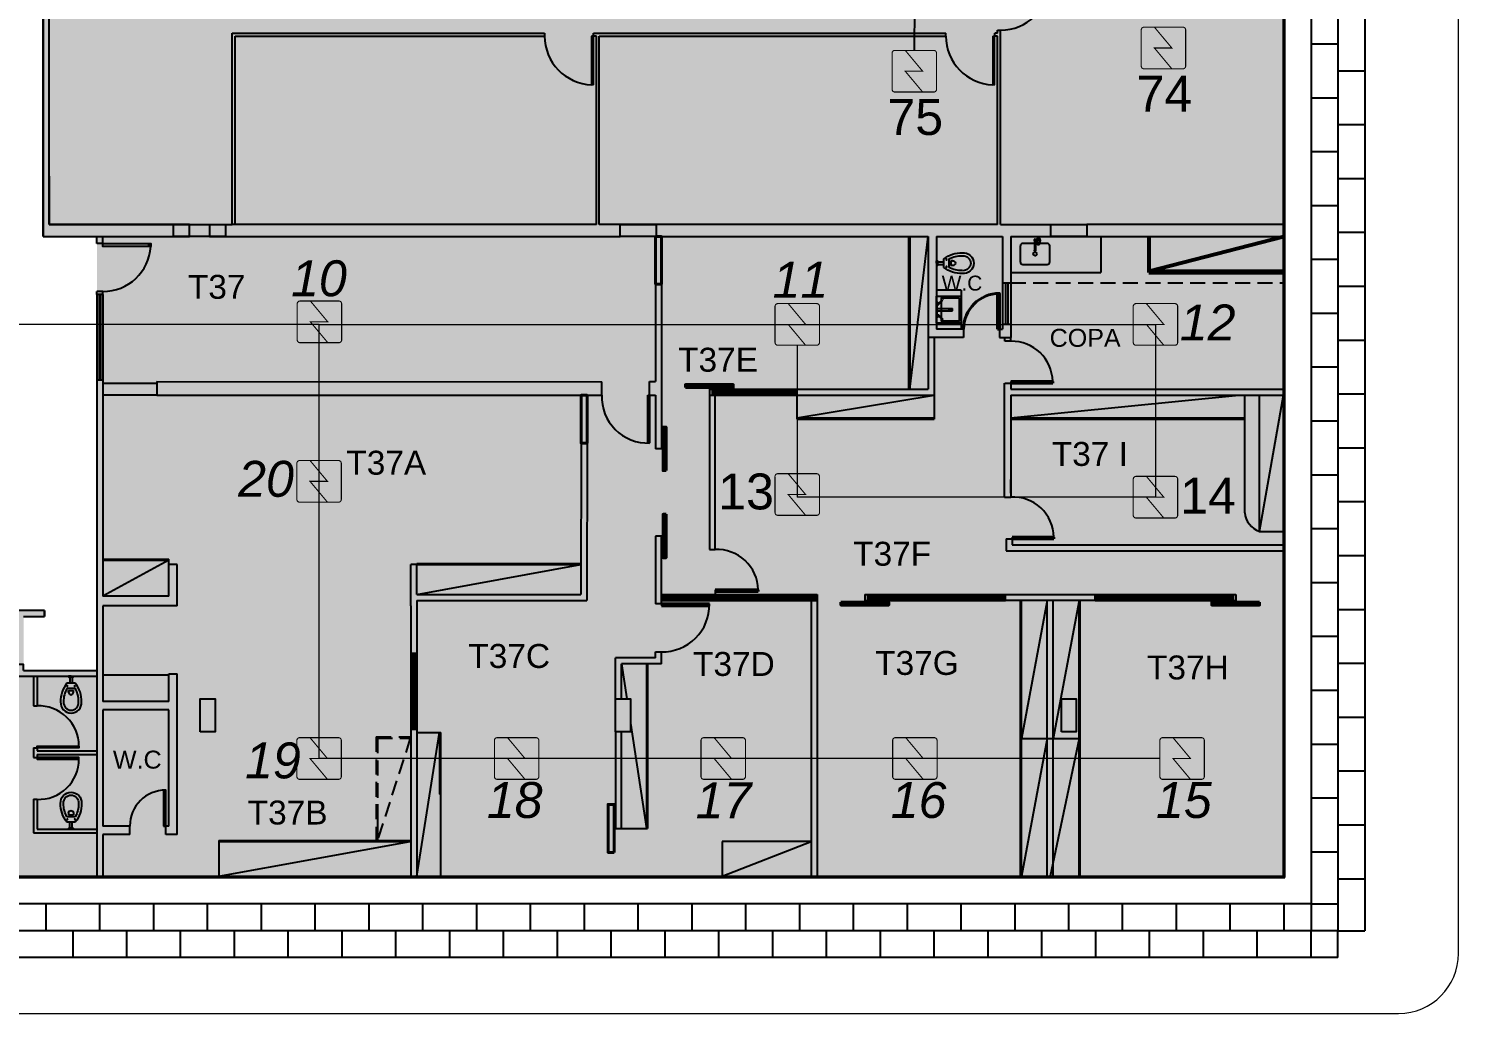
# Model space of a CAD drawing. Header units: metres. Extents: x -331 to 2982, y 362 to 2539.
# Drawn here: x 849.32 to 873.22, y 1250.24 to 1266.69 of the extents above; entities that cross this region are included whole.
import ezdxf

# ---------------------------------------------------------------- set-up
doc = ezdxf.new("R2010")
doc.units = ezdxf.units.M
for name, pattern in [('DASHED2', [0.375, 0.25, -0.125]), ('DOT075', [0.75, 0, -0.75]), ('HIDDEN', [0.375, 0.25, -0.125])]:
    doc.linetypes.add(name, pattern=pattern)
doc.layers.get('0').update_dxf_attribs({"color": 251})
for name, color, linetype in [('72_EGR_BASE_PRIMITIVE', 7, 'Continuous'), ('ALV', 251, 'Continuous'), ('Cota Nivel', 251, 'Continuous'), ('CX', 251, 'Continuous'), ('Det', 251, 'Continuous'), ('DET. FUMAÇA', 1, 'Continuous'), ('Div', 251, 'Continuous'), ('Est', 251, 'Continuous'), ('Mob', 251, 'Continuous'), ('Proj', 251, 'DASHED2'), ('SALAS NOVAS', 7, 'Continuous'), ('Texto_Salas', 251, 'Continuous'), ('vid', 251, 'Continuous')]:
    doc.layers.add(name, color=color, linetype=linetype)
doc.layers.add('_salas', color=251, linetype='Continuous', plot=False)
doc.styles.add('DESTAQUE', font='arial.ttf', dxfattribs={"height": 0.4})
doc.styles.add('X3G_ENTITY_14169E08', font='arial.ttf', dxfattribs={"height": 0.6})
doc.styles.add('X3G_ENTITY_14169E12', font='arial.ttf', dxfattribs={"height": 0.6})
doc.styles.add('X3G_ENTITY_14169E1C', font='arial.ttf', dxfattribs={"height": 0.6})
doc.styles.add('X3G_ENTITY_14169E26', font='arial.ttf', dxfattribs={"height": 0.6})
doc.styles.add('X3G_ENTITY_14169E30', font='arial.ttf', dxfattribs={"height": 0.6})
doc.styles.add('X3G_ENTITY_14169E3A', font='arial.ttf', dxfattribs={"height": 0.6})
doc.styles.add('X3G_ENTITY_14169E44', font='arial.ttf', dxfattribs={"height": 0.6})
doc.styles.add('X3G_ENTITY_14169E4E', font='arial.ttf', dxfattribs={"height": 0.6})
doc.styles.add('X3G_ENTITY_14169E58', font='arial.ttf', dxfattribs={"height": 0.6})
doc.styles.add('X3G_ENTITY_14169E62', font='arial.ttf', dxfattribs={"height": 0.6})
doc.styles.add('X3G_ENTITY_14169E6C', font='arial.ttf', dxfattribs={"height": 0.6})
doc.styles.add('X3G_ENTITY_142146F0', font='arial.ttf', dxfattribs={"height": 0.6})

# ---------------------------------------------------------------- blocks, each defined once
blk = doc.blocks.new('Detector de fumaça')
at = {"layer": 'DET. FUMAÇA', "linetype": 'Continuous', "lineweight": 15, "const_width": 0.0187}
blk.add_lwpolyline([(774.599, 539.816), (775.249, 539.816, -0.414214), (775.296, 539.769), (775.296, 539.167, -0.414214), (775.249, 539.12), (774.599, 539.12, -0.414214), (774.553, 539.167), (774.553, 539.769, -0.414214)], format="xyb", close=True, dxfattribs=at)
blk.add_lwpolyline([(774.773, 539.816), (775.064, 539.468), (774.773, 539.468), (775.064, 539.12)], dxfattribs=at)
blk = doc.blocks.new('VASO')
at = {"layer": 'Mob'}
for p, q in [((302.351, 172.465), (302.38, 172.465)), ((302.351, 172.383), (302.38, 172.383)), ((302.38, 172.465), (302.38, 172.383)), ((302.411, 172.354), (302.411, 172.494)), ((302.499, 172.354), (302.499, 172.494)), ((302.599, 172.444), (302.499, 172.444)), ((302.599, 172.404), (302.499, 172.404)), ((302.599, 172.444), (302.599, 172.455)), ((302.599, 172.404), (302.599, 172.444)), ((302.599, 172.404), (302.599, 172.393)), ((302.619, 172.464), (302.609, 172.464)), ((302.619, 172.383), (302.609, 172.383)), ((302.619, 172.424), (302.619, 172.464)), ((302.619, 172.424), (302.619, 172.383))]:
    blk.add_line(p, q, dxfattribs=at)
for centre in [(302.453, 172.486), (302.453, 172.362)]:
    blk.add_circle(centre, 0.00707, dxfattribs=at)
for centre, radius, start, end in [((302.178, 172.42), 0.179, 86.6811, 178.7962), ((302.178, 172.427), 0.179, 181.2038, 273.3189), ((302.178, 172.42), 0.129, 86.6811, 178.7962), ((302.178, 172.427), 0.129, 181.2038, 273.3189), ((302.205, 172.134), 0.464, 50.6979, 92.0637), ((302.205, 172.134), 0.414, 60.1325, 92.0637), ((302.349, 172.422), 0.043, 86.6811, 178.7962), ((302.349, 172.426), 0.043, 181.2038, 273.3189), ((302.609, 172.455), 0.00935, 90, 180), ((302.609, 172.393), 0.00935, 180, 270), ((302.205, 172.713), 0.464, 267.9363, 309.3021), ((302.205, 172.713), 0.414, 267.9363, 299.8675)]:
    blk.add_arc(centre, radius, start, end, dxfattribs=at)
blk = doc.blocks.new('d699de5f-434e-4e6a-9839-a5c9f0d47fdb')
at = {"layer": 'CX', "color": 251, "ltscale": 0.8}
for p, q in [((858.052, 1266.938), (857.237, 1266.938)), ((857.237, 1266.908), (858.052, 1266.908))]:
    blk.add_line(p, q, dxfattribs=at)
at = {"layer": 'CX', "color": 251}
blk.add_arc((857.237, 1266.938), 0.815, 270, 357.8905, dxfattribs=at)
blk = doc.blocks.new('4802ff03-dd1b-481a-ae86-128a6d32666f')
at = {"layer": '72_EGR_BASE_PRIMITIVE', "color": 251, "true_color": 0x5f5f5f}
blk.add_polyline3d([(867.376, 1268.483, 0), (867.376, 1268.453, 0)], dxfattribs=at)
blk.add_blockref('d699de5f-434e-4e6a-9839-a5c9f0d47fdb', (9.324, 1.544))

msp = doc.modelspace()

# ---------------------------------------------------------------- hatches: boundary and pattern name
at = {"layer": '_salas', "transparency": 33554559}
h = msp.add_hatch(color=256, dxfattribs=at)
h.dxf.hatch_style = 1
h.paths.add_polyline_path([(845.258, 1260.671), (806.008, 1260.671), (806.008, 1266.721), (806.008, 1269.471), (801.118, 1269.471), (801.118, 1266.371), (801.118, 1258.571), (794.808, 1258.571), (794.808, 1266.371), (794.808, 1266.521), (794.608, 1266.521), (794.608, 1250.721), (794.808, 1250.721), (794.808, 1252.511), (870.318, 1252.511), (870.318, 1276.021), (861.583, 1276.021), (861.529, 1275.921), (859.578, 1272.271), (857.358, 1272.271), (851.958, 1272.271), (849.558, 1272.271), (849.558, 1263.221), (850.458, 1263.221), (850.458, 1255.977), (849.233, 1255.977), (849.233, 1256.871), (849.583, 1256.871), (849.583, 1256.971), (846.033, 1256.971), (846.033, 1256.871), (846.383, 1256.871), (846.383, 1255.977), (845.258, 1255.977)])

# ---------------------------------------------------------------- linework, layer by layer
at = {"layer": '72_EGR_BASE_PRIMITIVE', "color": 150, "true_color": 0x007fff}
msp.add_polyline3d([(864.126, 1267.076, 0), (864.125, 1266.33, 0)], dxfattribs=at)
at = {"layer": 'ALV', "color": 251, "ltscale": 0.8}
for p, q in [((849.559, 1263.221), (849.559, 1268.421)), ((849.559, 1268.421), (849.559, 1263.221)), ((849.659, 1263.421), (849.659, 1268.446)), ((849.559, 1263.221), (849.559, 1264.232)), ((849.559, 1263.221), (849.559, 1264.232)), ((849.659, 1264.232), (849.659, 1263.421)), ((849.659, 1264.232), (849.659, 1263.421)), ((849.659, 1263.621), (849.659, 1263.421)), ((849.659, 1263.621), (849.659, 1263.421)), ((849.559, 1263.221), (852.009, 1263.221)), ((849.559, 1263.221), (850.459, 1263.221)), ((849.559, 1263.221), (850.459, 1263.221)), ((849.559, 1263.221), (852.009, 1263.221)), ((849.659, 1263.421), (852.009, 1263.421)), ((849.659, 1263.421), (851.959, 1263.421)), ((849.659, 1263.421), (851.959, 1263.421)), ((852.009, 1263.421), (849.659, 1263.421)), ((850.459, 1263.104), (850.459, 1263.221)), ((850.559, 1263.221), (851.741, 1263.221)), ((850.559, 1263.221), (851.741, 1263.221)), ((850.559, 1263.104), (850.559, 1263.221)), ((852.009, 1263.221), (852.009, 1263.421)), ((852.341, 1263.221), (859.209, 1263.221)), ((852.609, 1263.421), (852.609, 1263.221)), ((852.609, 1263.221), (859.209, 1263.221)), ((859.209, 1263.221), (859.209, 1263.421)), ((859.809, 1263.221), (864.359, 1263.221)), ((864.359, 1263.221), (864.359, 1261.531)), ((864.499, 1263.221), (865.599, 1263.221)), ((864.499, 1263.221), (864.499, 1261.671)), ((865.599, 1263.221), (865.599, 1262.446)), ((865.739, 1263.221), (865.739, 1262.446)), ((865.739, 1263.221), (870.299, 1263.221)), ((870.299, 1263.421), (867.009, 1263.421)), ((870.299, 1263.421), (867.009, 1263.421)), ((867.009, 1263.221), (870.299, 1263.221)), ((867.009, 1263.221), (870.299, 1263.221)), ((850.559, 1263.104), (850.459, 1263.104)), ((850.459, 1262.252), (850.459, 1262.302)), ((850.559, 1262.302), (850.459, 1262.302)), ((850.559, 1262.252), (850.459, 1262.252)), ((850.559, 1262.252), (850.559, 1262.302)), ((859.799, 1262.425), (859.899, 1262.425)), ((859.799, 1262.425), (859.799, 1260.797)), ((859.899, 1262.425), (859.899, 1259.674)), ((865.599, 1262.446), (865.739, 1262.446)), ((864.359, 1261.531), (864.359, 1260.671)), ((864.949, 1261.531), (864.359, 1261.531)), ((864.459, 1261.531), (864.459, 1260.571)), ((864.949, 1261.671), (864.499, 1261.671)), ((864.949, 1261.671), (864.949, 1261.531)), ((865.549, 1261.671), (865.549, 1261.531)), ((865.549, 1261.671), (865.599, 1261.671)), ((865.549, 1261.671), (865.549, 1261.531)), ((865.549, 1261.531), (865.739, 1261.531)), ((865.549, 1261.531), (865.739, 1261.531)), ((865.599, 1261.759), (865.599, 1261.671)), ((865.599, 1261.759), (865.739, 1261.759)), ((865.599, 1261.759), (865.599, 1261.671)), ((865.639, 1261.471), (865.639, 1261.531)), ((865.639, 1261.471), (865.639, 1261.531)), ((865.739, 1261.759), (865.739, 1261.531)), ((865.739, 1261.759), (865.739, 1261.531)), ((865.739, 1261.471), (865.739, 1261.531)), ((865.739, 1261.471), (865.739, 1261.531)), ((865.739, 1261.471), (865.639, 1261.471)), ((865.739, 1261.471), (865.639, 1261.471)), ((850.459, 1260.821), (850.459, 1252.531)), ((850.559, 1260.821), (850.459, 1260.821)), ((850.559, 1260.821), (850.559, 1257.211)), ((850.459, 1260.671), (850.459, 1255.971)), ((851.459, 1260.796), (851.459, 1260.571)), ((851.459, 1260.796), (858.9, 1260.795)), ((851.459, 1260.571), (858.9, 1260.571)), ((858.9, 1260.571), (858.9, 1260.795)), ((859.669, 1260.571), (859.799, 1260.571)), ((859.699, 1260.571), (859.699, 1260.797)), ((859.699, 1260.797), (859.799, 1260.797)), ((859.799, 1260.571), (859.799, 1259.674)), ((860.699, 1260.571), (860.699, 1257.99)), ((860.795, 1257.99), (860.795, 1260.571)), ((862.164, 1260.671), (862.164, 1260.571)), ((862.164, 1260.671), (864.359, 1260.671)), ((862.164, 1260.571), (864.459, 1260.571)), ((865.633, 1258.868), (865.633, 1260.771)), ((865.639, 1260.771), (865.739, 1260.771)), ((865.739, 1260.801), (865.739, 1260.771)), ((865.739, 1260.801), (865.739, 1260.671)), ((865.739, 1260.671), (870.299, 1260.671)), ((865.739, 1260.571), (870.299, 1260.571)), ((865.739, 1260.571), (865.739, 1258.868)), ((858.555, 1259.769), (858.549, 1257.238)), ((858.655, 1259.769), (858.649, 1257.138)), ((859.899, 1259.674), (859.799, 1259.674)), ((865.739, 1258.93), (865.739, 1259.159)), ((865.633, 1258.868), (865.739, 1258.868)), ((859.799, 1258.216), (859.799, 1257.081)), ((859.899, 1258.216), (859.799, 1258.216)), ((859.899, 1257.081), (859.899, 1258.216)), ((865.759, 1258.198), (865.759, 1258.068)), ((865.659, 1258.168), (865.759, 1258.168)), ((865.659, 1258.168), (865.659, 1257.968)), ((865.659, 1257.968), (870.299, 1257.968)), ((865.759, 1258.068), (870.299, 1258.068)), ((851.659, 1257.211), (851.659, 1257.738)), ((851.799, 1257.738), (851.659, 1257.738)), ((851.799, 1257.051), (851.799, 1257.738)), ((855.809, 1257.738), (855.709, 1257.738)), ((855.709, 1257.464), (855.709, 1257.738)), ((855.809, 1257.238), (855.809, 1257.738)), ((855.709, 1257.051), (855.709, 1257.464)), ((855.809, 1257.238), (858.549, 1257.238)), ((860.795, 1257.32), (860.795, 1257.238)), ((865.65, 1257.138), (865.65, 1257.238)), ((865.65, 1257.238), (867.148, 1257.238)), ((865.65, 1257.138), (865.65, 1257.238)), ((867.148, 1257.238), (867.148, 1257.138)), ((867.148, 1257.138), (867.148, 1257.238)), ((851.659, 1257.211), (850.559, 1257.211)), ((851.799, 1257.051), (850.559, 1257.051)), ((850.559, 1257.051), (850.559, 1255.451)), ((855.709, 1257.051), (855.709, 1256.251)), ((855.809, 1257.138), (855.809, 1257.051)), ((855.809, 1257.138), (858.649, 1257.138)), ((855.809, 1257.051), (855.809, 1256.251)), ((859.899, 1257.081), (859.799, 1257.081)), ((859.899, 1257.081), (859.899, 1257.051)), ((862.399, 1257.138), (862.399, 1252.531)), ((862.399, 1257.138), (862.499, 1257.138)), ((862.499, 1257.138), (862.499, 1252.531)), ((867.148, 1257.138), (865.65, 1257.138)), ((849.584, 1256.971), (846.034, 1256.971)), ((849.234, 1256.871), (849.584, 1256.871)), ((849.234, 1256.871), (849.584, 1256.871)), ((849.584, 1256.971), (849.584, 1256.871)), ((849.584, 1256.871), (849.584, 1256.971)), ((859.799, 1256.181), (859.799, 1256.281)), ((859.799, 1256.281), (859.899, 1256.281)), ((859.899, 1256.081), (859.899, 1256.281)), ((855.809, 1256.251), (855.709, 1256.251)), ((859.799, 1256.181), (859.131, 1256.181)), ((859.131, 1255.496), (859.131, 1256.181)), ((859.899, 1256.081), (859.231, 1256.081)), ((859.231, 1255.496), (859.231, 1256.081)), ((849.234, 1255.971), (850.459, 1255.971)), ((851.659, 1255.451), (851.659, 1255.911)), ((851.659, 1255.911), (851.799, 1255.911)), ((851.799, 1253.231), (851.799, 1255.911)), ((851.659, 1255.451), (850.559, 1255.451)), ((851.659, 1255.311), (850.559, 1255.311)), ((850.559, 1255.311), (850.559, 1253.371)), ((851.659, 1253.371), (851.659, 1255.311)), ((855.709, 1254.981), (855.709, 1252.531)), ((855.809, 1254.981), (855.709, 1254.981)), ((855.809, 1254.981), (855.809, 1252.531)), ((859.131, 1254.946), (859.131, 1253.331)), ((859.231, 1253.331), (859.231, 1254.946)), ((851.009, 1253.371), (850.559, 1253.371)), ((850.559, 1253.231), (850.559, 1252.531)), ((851.009, 1253.231), (850.559, 1253.231)), ((851.009, 1253.231), (851.009, 1253.371)), ((851.609, 1253.231), (851.609, 1253.371)), ((851.659, 1253.371), (851.609, 1253.371)), ((851.799, 1253.231), (851.609, 1253.231)), ((859.131, 1253.331), (859.231, 1253.331))]:
    msp.add_line(p, q, dxfattribs=at)
at = {"layer": 'ALV', "color": 251}
msp.add_line((858.655, 1259.769), (858.555, 1259.769), dxfattribs=at)
at = {"layer": 'ALV', "color": 251, "ltscale": 0.8}
msp.add_lwpolyline([(849.234, 1255.971), (849.234, 1256.071), (849.134, 1256.071), (849.134, 1255.977), (848.959, 1255.977), (848.959, 1255.877), (850.459, 1255.877)], dxfattribs=at)
at = {"layer": 'Cota Nivel', "color": 251}
for p, q in [((858.649, 1260.796), (858.649, 1260.796)), ((860.699, 1257.99), (860.795, 1257.99)), ((865.659, 1257.968), (870.299, 1257.968)), ((866.399, 1257.968), (866.399, 1257.968))]:
    msp.add_line(p, q, dxfattribs=at)
at = {"layer": 'CX', "color": 251, "lineweight": 40}
for p, q in [((851.335, 1263.104), (851.335, 1263.054)), ((866.439, 1260.801), (865.739, 1260.801)), ((865.739, 1260.771), (866.439, 1260.771)), ((866.439, 1260.801), (866.439, 1260.771)), ((866.459, 1258.198), (865.759, 1258.198)), ((866.459, 1258.168), (866.459, 1258.198)), ((865.759, 1258.168), (866.459, 1258.168)), ((861.515, 1257.32), (860.795, 1257.32)), ((860.795, 1257.29), (861.515, 1257.29)), ((861.515, 1257.29), (861.515, 1257.32)), ((859.899, 1257.081), (860.699, 1257.081)), ((860.699, 1257.051), (859.899, 1257.051))]:
    msp.add_line(p, q, dxfattribs=at)
at = {"layer": 'CX', "color": 251, "ltscale": 0.8}
msp.add_lwpolyline([(850.559, 1263.104), (851.359, 1263.104), (851.359, 1263.054), (850.559, 1263.054)], close=True, dxfattribs=at)
at = {"layer": 'CX', "color": 251, "lineweight": 40}
msp.add_lwpolyline([(865.514, 1261.671), (865.549, 1261.671), (865.549, 1262.271), (865.514, 1262.271)], close=True, dxfattribs=at)
at = {"layer": 'CX', "color": 251, "ltscale": 8}
msp.add_lwpolyline([(859.669, 1260.571), (859.699, 1260.571), (859.699, 1259.771), (859.669, 1259.771)], close=True, dxfattribs=at)
at = {"layer": 'CX', "ltscale": 8}
for points in [[(849.459, 1254.677), (849.459, 1254.707), (850.159, 1254.707), (850.159, 1254.677)], [(849.459, 1254.517), (849.459, 1254.487), (850.159, 1254.487), (850.159, 1254.517)]]:
    msp.add_lwpolyline(points, close=True, dxfattribs=at)
at = {"layer": 'CX', "color": 251}
msp.add_lwpolyline([(851.574, 1253.371), (851.609, 1253.371), (851.609, 1253.971), (851.574, 1253.971)], close=True, dxfattribs=at)
at = {"layer": 'CX', "color": 251, "ltscale": 0.8}
for centre, radius, start, end in [((850.559, 1263.104), 0.802, 270, 356.4237), ((865.754, 1260.786), 0.685, 1.2545, 91.2545), ((865.773, 1258.183), 0.686, 1.2955, 92.8247), ((860.829, 1257.305), 0.686, 1.2955, 92.8247), ((859.914, 1257.066), 0.785, 268.9053, 1.0947)]:
    msp.add_arc(centre, radius, start, end, dxfattribs=at)
at = {"layer": 'CX', "color": 251, "lineweight": 40}
msp.add_arc((865.549, 1261.671), 0.6, 90, 180, dxfattribs=at)
at = {"layer": 'CX', "color": 251, "ltscale": 8}
msp.add_arc((859.67, 1260.541), 0.771, 177.7688, 272.1894, dxfattribs=at)
at = {"layer": 'CX', "color": 251, "ltscale": 8, "true_color": 0x606060}
for centre, start, end in [((849.488, 1254.707), 0, 92.5089), ((849.488, 1254.487), 267.4911, 0)]:
    msp.add_arc(centre, 0.671, start, end, dxfattribs=at)
at = {"layer": 'CX', "color": 251}
msp.add_arc((851.609, 1253.371), 0.6, 90, 180, dxfattribs=at)
at = {"layer": 'Det', "color": 251}
for p, q in [((870.759, 1295.871), (870.759, 1252.071)), ((871.209, 1295.871), (871.209, 1251.621)), ((871.659, 1295.871), (871.659, 1251.621)), ((870.759, 1266.441), (871.209, 1266.441)), ((870.759, 1265.991), (870.759, 1265.991)), ((871.209, 1265.991), (871.659, 1265.991)), ((870.759, 1265.541), (871.209, 1265.541)), ((870.759, 1265.091), (870.759, 1265.091)), ((871.209, 1265.091), (871.659, 1265.091)), ((870.759, 1264.641), (871.209, 1264.641)), ((870.759, 1264.191), (870.759, 1264.191)), ((871.209, 1264.191), (871.659, 1264.191)), ((870.759, 1263.741), (871.209, 1263.741)), ((870.759, 1263.291), (870.759, 1263.291)), ((871.209, 1263.291), (871.659, 1263.291)), ((870.759, 1262.841), (871.209, 1262.841)), ((870.759, 1262.391), (870.759, 1262.391)), ((871.209, 1262.391), (871.659, 1262.391)), ((870.759, 1261.941), (871.209, 1261.941)), ((870.759, 1261.491), (870.759, 1261.491)), ((871.209, 1261.491), (871.659, 1261.491)), ((870.759, 1261.041), (871.209, 1261.041)), ((870.759, 1260.591), (870.759, 1260.591)), ((871.209, 1260.591), (871.659, 1260.591)), ((870.759, 1260.141), (871.209, 1260.141)), ((870.759, 1259.691), (870.759, 1259.691)), ((871.209, 1259.691), (871.659, 1259.691)), ((870.759, 1259.241), (871.209, 1259.241)), ((870.759, 1258.791), (870.759, 1258.791)), ((871.209, 1258.791), (871.659, 1258.791)), ((870.759, 1258.341), (871.209, 1258.341)), ((870.759, 1257.891), (870.759, 1257.891)), ((871.209, 1257.891), (871.659, 1257.891)), ((870.759, 1257.441), (871.209, 1257.441)), ((870.759, 1256.991), (870.759, 1256.991)), ((871.209, 1256.991), (871.659, 1256.991)), ((870.759, 1256.541), (871.209, 1256.541)), ((870.759, 1256.091), (870.759, 1256.091)), ((871.209, 1256.091), (871.659, 1256.091)), ((870.759, 1255.641), (871.209, 1255.641)), ((870.759, 1255.191), (870.759, 1255.191)), ((871.209, 1255.191), (871.659, 1255.191)), ((870.759, 1254.741), (871.209, 1254.741)), ((870.759, 1254.291), (870.759, 1254.291)), ((871.209, 1254.291), (871.659, 1254.291)), ((870.759, 1253.841), (871.209, 1253.841)), ((870.759, 1253.391), (870.759, 1253.391)), ((871.209, 1253.391), (871.659, 1253.391)), ((870.759, 1252.941), (871.209, 1252.941)), ((870.759, 1252.491), (870.759, 1252.491)), ((871.209, 1252.491), (871.659, 1252.491)), ((870.759, 1252.071), (794.809, 1252.071)), ((849.609, 1251.621), (849.609, 1252.071)), ((850.059, 1252.071), (850.059, 1252.071)), ((850.509, 1251.621), (850.509, 1252.071)), ((850.959, 1252.071), (850.959, 1252.071)), ((851.409, 1251.621), (851.409, 1252.071)), ((851.859, 1252.071), (851.859, 1252.071)), ((852.309, 1251.621), (852.309, 1252.071)), ((852.759, 1252.071), (852.759, 1252.071)), ((853.209, 1251.621), (853.209, 1252.071)), ((853.659, 1252.071), (853.659, 1252.071)), ((854.109, 1251.621), (854.109, 1252.071)), ((855.009, 1251.621), (855.009, 1252.071)), ((855.909, 1251.621), (855.909, 1252.071)), ((856.809, 1251.621), (856.809, 1252.071)), ((857.709, 1251.621), (857.709, 1252.071)), ((858.159, 1252.071), (858.159, 1252.071)), ((858.609, 1251.621), (858.609, 1252.071)), ((859.059, 1252.071), (859.059, 1252.071)), ((859.509, 1251.621), (859.509, 1252.071)), ((859.959, 1252.071), (859.959, 1252.071)), ((860.409, 1251.621), (860.409, 1252.071)), ((860.859, 1252.071), (860.859, 1252.071)), ((861.309, 1251.621), (861.309, 1252.071)), ((861.759, 1252.071), (861.759, 1252.071)), ((862.209, 1251.621), (862.209, 1252.071)), ((862.659, 1252.071), (862.659, 1252.071)), ((863.109, 1251.621), (863.109, 1252.071)), ((863.559, 1252.071), (863.559, 1252.071)), ((864.009, 1251.621), (864.009, 1252.071)), ((864.459, 1252.071), (864.459, 1252.071)), ((864.909, 1251.621), (864.909, 1252.071)), ((865.359, 1252.071), (865.359, 1252.071)), ((865.809, 1251.621), (865.809, 1252.071)), ((866.259, 1252.071), (866.259, 1252.071)), ((866.709, 1251.621), (866.709, 1252.071)), ((867.159, 1252.071), (867.159, 1252.071)), ((867.609, 1251.621), (867.609, 1252.071)), ((868.059, 1252.071), (868.059, 1252.071)), ((868.509, 1251.621), (868.509, 1252.071)), ((868.959, 1252.071), (868.959, 1252.071)), ((869.409, 1251.621), (869.409, 1252.071)), ((869.859, 1252.071), (869.859, 1252.071)), ((870.309, 1251.621), (870.309, 1252.071)), ((870.759, 1252.071), (870.759, 1251.621)), ((870.759, 1252.071), (871.209, 1252.071)), ((870.759, 1251.621), (794.809, 1251.621)), ((850.059, 1251.171), (850.059, 1251.621)), ((850.959, 1251.171), (850.959, 1251.621)), ((851.859, 1251.171), (851.859, 1251.621)), ((852.759, 1251.171), (852.759, 1251.621)), ((853.659, 1251.171), (853.659, 1251.621)), ((854.559, 1251.171), (854.559, 1251.621)), ((855.459, 1251.171), (855.459, 1251.621)), ((856.359, 1251.171), (856.359, 1251.621)), ((857.259, 1251.171), (857.259, 1251.621)), ((858.159, 1251.171), (858.159, 1251.621)), ((859.059, 1251.171), (859.059, 1251.621)), ((859.959, 1251.171), (859.959, 1251.621)), ((860.859, 1251.171), (860.859, 1251.621)), ((861.759, 1251.171), (861.759, 1251.621)), ((862.659, 1251.171), (862.659, 1251.621)), ((863.559, 1251.171), (863.559, 1251.621)), ((864.459, 1251.171), (864.459, 1251.621)), ((865.359, 1251.171), (865.359, 1251.621)), ((866.259, 1251.171), (866.259, 1251.621)), ((867.159, 1251.171), (867.159, 1251.621)), ((868.059, 1251.171), (868.059, 1251.621)), ((868.959, 1251.171), (868.959, 1251.621)), ((869.859, 1251.171), (869.859, 1251.621)), ((870.759, 1251.171), (870.759, 1251.621)), ((871.209, 1251.621), (870.759, 1251.621)), ((870.759, 1251.591), (870.759, 1251.591)), ((871.209, 1251.171), (871.209, 1251.621)), ((871.209, 1251.621), (871.659, 1251.621)), ((871.209, 1251.171), (794.809, 1251.171))]:
    msp.add_line(p, q, dxfattribs=at)
at = {"layer": 'Div', "color": 230, "linetype": 'Continuous', "lineweight": 0}
for p, q in [((873.223, 1251.24), (873.223, 1294.691)), ((786.368, 1250.24), (872.223, 1250.24))]:
    msp.add_line(p, q, dxfattribs=at)
at = {"layer": 'Div'}
for p, q in [((852.719, 1266.621), (857.944, 1266.621)), ((852.719, 1263.421), (852.719, 1266.621)), ((852.769, 1266.571), (857.944, 1266.571)), ((852.769, 1263.421), (852.769, 1266.571)), ((857.944, 1266.621), (857.944, 1266.571)), ((858.759, 1266.571), (858.729, 1266.571)), ((858.759, 1266.621), (864.654, 1266.621)), ((858.759, 1266.571), (858.759, 1266.62)), ((858.809, 1266.571), (858.759, 1266.571)), ((858.809, 1263.421), (858.809, 1266.571)), ((858.859, 1263.421), (858.859, 1266.571)), ((858.859, 1266.571), (864.654, 1266.571)), ((864.654, 1266.571), (864.654, 1266.621)), ((865.439, 1266.571), (865.469, 1266.571)), ((865.469, 1266.571), (865.469, 1266.621)), ((865.519, 1266.621), (865.469, 1266.621)), ((865.519, 1266.571), (865.469, 1266.571)), ((865.519, 1266.621), (865.519, 1266.671)), ((865.519, 1263.421), (865.519, 1266.571)), ((865.569, 1263.421), (865.569, 1266.671)), ((858.809, 1263.421), (852.719, 1263.421)), ((865.519, 1263.421), (858.859, 1263.421))]:
    msp.add_line(p, q, dxfattribs=at)
at = {"layer": 'Div', "linetype": 'Continuous', "lineweight": -3}
for p, q in [((865.519, 1266.671), (865.569, 1266.671)), ((859.067, 1263.421), (859.067, 1263.421))]:
    msp.add_line(p, q, dxfattribs=at)
at = {"layer": 'Div', "color": 150, "linetype": 'Continuous', "lineweight": 0}
for p, q in [((854.174, 1261.752), (803.164, 1261.752)), ((854.174, 1254.499), (854.174, 1261.752)), ((854.174, 1261.752), (868.157, 1261.752)), ((868.157, 1261.752), (868.157, 1258.865)), ((862.168, 1261.404), (862.168, 1258.865)), ((868.157, 1258.865), (862.168, 1258.865)), ((868.231, 1254.499), (854.174, 1254.499))]:
    msp.add_line(p, q, dxfattribs=at)
at = {"layer": 'Div', "lineweight": 0}
for p, q in [((849.399, 1255.877), (849.399, 1255.377)), ((849.459, 1255.877), (849.459, 1255.377)), ((849.399, 1255.377), (849.459, 1255.377)), ((849.399, 1254.677), (849.459, 1254.677)), ((849.399, 1254.677), (849.399, 1254.517)), ((849.459, 1254.677), (849.459, 1254.627)), ((849.459, 1254.627), (850.459, 1254.627)), ((849.399, 1254.517), (849.459, 1254.517)), ((849.459, 1254.567), (850.459, 1254.567)), ((849.459, 1254.567), (849.459, 1254.517)), ((849.399, 1253.817), (849.399, 1253.257)), ((849.459, 1253.817), (849.459, 1253.317)), ((849.399, 1253.257), (850.459, 1253.257)), ((849.519, 1253.317), (850.459, 1253.317))]:
    msp.add_line(p, q, dxfattribs=at)
at = {"layer": 'Div', "color": 251}
for p, q in [((849.399, 1255.877), (849.399, 1255.377)), ((849.459, 1255.877), (849.459, 1255.377)), ((849.399, 1255.377), (849.459, 1255.377)), ((849.399, 1254.677), (849.459, 1254.677)), ((849.399, 1254.677), (849.399, 1254.517)), ((849.459, 1254.677), (849.459, 1254.627)), ((849.459, 1254.627), (850.459, 1254.627)), ((849.399, 1254.517), (849.459, 1254.517)), ((849.459, 1254.567), (850.459, 1254.567)), ((849.459, 1254.567), (849.459, 1254.517)), ((849.399, 1253.817), (849.399, 1253.257)), ((849.459, 1253.817), (849.459, 1253.317)), ((849.399, 1253.257), (850.459, 1253.257)), ((849.519, 1253.317), (850.459, 1253.317))]:
    msp.add_line(p, q, dxfattribs=at)
at = {"layer": 'Div', "lineweight": 0, "ltscale": 0.8}
for p, q in [((849.399, 1253.817), (849.459, 1253.817)), ((849.459, 1253.317), (850.459, 1253.317)), ((849.519, 1253.317), (850.459, 1253.317))]:
    msp.add_line(p, q, dxfattribs=at)
at = {"layer": 'Div', "color": 251, "ltscale": 0.8}
for p, q in [((849.399, 1253.817), (849.459, 1253.817)), ((849.459, 1253.317), (850.459, 1253.317)), ((849.519, 1253.317), (850.459, 1253.317))]:
    msp.add_line(p, q, dxfattribs=at)
at = {"layer": 'Div', "lineweight": 0}
for points in [[(859.899, 1262.425), (859.899, 1263.221), (859.799, 1263.221), (859.799, 1262.425)], [(858.655, 1259.769), (858.655, 1260.569), (858.555, 1260.569), (858.555, 1259.769)], [(860.299, 1260.696), (861.099, 1260.696), (861.099, 1260.746), (860.299, 1260.746)], [(859.974, 1259.309), (859.974, 1260.038), (859.924, 1260.038), (859.924, 1259.309)], [(859.974, 1258.58), (859.974, 1257.852), (859.924, 1257.852), (859.924, 1258.58)], [(862.899, 1257.113), (863.699, 1257.113), (863.699, 1257.063), (862.899, 1257.063)], [(859.106, 1252.931), (859.106, 1253.731), (859.006, 1253.731), (859.006, 1252.931)]]:
    msp.add_lwpolyline(points, close=True, dxfattribs=at)
at = {"layer": 'Div', "color": 251, "lineweight": 40}
for points in [[(859.899, 1262.425), (859.899, 1263.221), (859.799, 1263.221), (859.799, 1262.425)], [(858.655, 1259.769), (858.655, 1260.569), (858.555, 1260.569), (858.555, 1259.769)], [(860.299, 1260.696), (861.099, 1260.696), (861.099, 1260.746), (860.299, 1260.746)], [(859.974, 1259.309), (859.974, 1260.038), (859.924, 1260.038), (859.924, 1259.309)], [(859.974, 1258.58), (859.974, 1257.852), (859.924, 1257.852), (859.924, 1258.58)], [(862.899, 1257.113), (863.699, 1257.113), (863.699, 1257.063), (862.899, 1257.063)], [(859.106, 1252.931), (859.106, 1253.731), (859.006, 1253.731), (859.006, 1252.931)]]:
    msp.add_lwpolyline(points, close=True, dxfattribs=at)
at = {"layer": 'Div'}
msp.add_polyline3d([(858.759, 1265.756, 0), (858.729, 1265.756, 0)], dxfattribs=at)
at = {"layer": 'Div', "color": 230, "linetype": 'Continuous', "lineweight": 0}
msp.add_arc((872.223, 1251.24), 1, 270, 0, dxfattribs=at)
at = {"layer": 'Est', "color": 251}
for p, q in [((852.009, 1263.221), (852.009, 1263.421)), ((852.009, 1263.421), (852.719, 1263.421)), ((852.609, 1263.221), (852.009, 1263.221)), ((852.609, 1263.421), (852.609, 1263.221)), ((865.569, 1263.421), (867.009, 1263.421)), ((866.409, 1263.221), (866.409, 1263.421)), ((867.009, 1263.221), (866.409, 1263.221)), ((867.009, 1263.421), (867.009, 1263.221))]:
    msp.add_line(p, q, dxfattribs=at)
for points in [[(852.341, 1263.221), (851.741, 1263.221), (851.741, 1263.421), (852.341, 1263.421)], [(859.809, 1263.221), (859.209, 1263.221), (859.209, 1263.421), (859.809, 1263.421)], [(859.809, 1263.221), (859.209, 1263.221), (859.209, 1263.421), (859.809, 1263.421)], [(867.009, 1263.221), (866.409, 1263.221), (866.409, 1263.421), (867.009, 1263.421)]]:
    msp.add_lwpolyline(points, close=True, dxfattribs=at)
at = {"layer": 'Est', "color": 251, "ltscale": 0.8}
for points in [[(852.184, 1254.946), (852.184, 1255.496), (852.434, 1255.496), (852.434, 1254.946)], [(859.131, 1254.946), (859.131, 1255.496), (859.381, 1255.496), (859.381, 1254.946)], [(866.584, 1254.946), (866.584, 1255.496), (866.834, 1255.496), (866.834, 1254.946)]]:
    msp.add_lwpolyline(points, close=True, dxfattribs=at)
at = {"layer": 'Mob', "color": 251}
for p, q in [((849.658, 1263.421), (849.658, 1267.024)), ((864.029, 1263.221), (864.029, 1260.671)), ((864.049, 1263.221), (864.049, 1260.671)), ((864.049, 1260.671), (864.359, 1263.221)), ((864.909, 1262.327), (864.499, 1262.327)), ((864.909, 1262.327), (864.909, 1261.671)), ((864.499, 1261.865), (864.499, 1262.133)), ((864.499, 1262.133), (864.505, 1262.133)), ((864.505, 1261.865), (864.505, 1262.133)), ((864.505, 1262.125), (864.51, 1262.125)), ((864.505, 1262.074), (864.51, 1262.074)), ((864.505, 1262.018), (864.764, 1262.018)), ((864.51, 1262.074), (864.51, 1262.125)), ((864.51, 1262.116), (864.525, 1262.116)), ((864.51, 1262.084), (864.525, 1262.084)), ((864.525, 1262.084), (864.525, 1262.116)), ((864.525, 1262.112), (864.535, 1262.112)), ((864.525, 1262.087), (864.535, 1262.087)), ((864.535, 1262.087), (864.535, 1262.112)), ((864.535, 1262.094), (864.535, 1262.106)), ((864.535, 1262.106), (864.536, 1262.106)), ((864.536, 1262.105), (864.546, 1262.115)), ((864.536, 1262.106), (864.537, 1262.105)), ((864.536, 1262.105), (864.537, 1262.104)), ((864.537, 1262.104), (864.541, 1262.101)), ((864.538, 1262.103), (864.548, 1262.113)), ((864.541, 1262.101), (864.551, 1262.111)), ((864.545, 1262.116), (864.595, 1262.166)), ((864.545, 1262.116), (864.552, 1262.11)), ((864.552, 1262.11), (864.602, 1262.16)), ((864.595, 1262.166), (864.602, 1262.16)), ((864.729, 1261.999), (864.694, 1261.999)), ((864.724, 1261.999), (864.759, 1261.999)), ((864.727, 1261.966), (864.727, 1262.032)), ((864.764, 1261.98), (864.764, 1262.018)), ((864.499, 1261.865), (864.505, 1261.865)), ((864.505, 1261.98), (864.764, 1261.98)), ((864.505, 1261.924), (864.51, 1261.924)), ((864.505, 1261.873), (864.51, 1261.873)), ((864.51, 1261.924), (864.51, 1261.873)), ((864.51, 1261.914), (864.525, 1261.914)), ((864.51, 1261.882), (864.525, 1261.882)), ((864.525, 1261.914), (864.525, 1261.882)), ((864.525, 1261.911), (864.535, 1261.911)), ((864.525, 1261.885), (864.535, 1261.885)), ((864.535, 1261.911), (864.535, 1261.885)), ((864.535, 1261.904), (864.535, 1261.892)), ((864.535, 1261.892), (864.536, 1261.892)), ((864.536, 1261.893), (864.537, 1261.894)), ((864.536, 1261.893), (864.546, 1261.883)), ((864.536, 1261.892), (864.537, 1261.893)), ((864.537, 1261.893), (864.541, 1261.897)), ((864.538, 1261.895), (864.548, 1261.885)), ((864.541, 1261.897), (864.551, 1261.887)), ((864.545, 1261.881), (864.552, 1261.888)), ((864.545, 1261.881), (864.595, 1261.831)), ((864.552, 1261.888), (864.602, 1261.838)), ((864.595, 1261.831), (864.602, 1261.838)), ((850.559, 1257.831), (851.659, 1257.831)), ((850.559, 1257.811), (851.659, 1257.811)), ((851.659, 1257.811), (850.559, 1257.211)), ((851.659, 1257.738), (851.659, 1257.831)), ((855.809, 1257.758), (858.549, 1257.758)), ((855.809, 1257.738), (855.809, 1257.758)), ((855.809, 1257.738), (858.549, 1257.738)), ((855.809, 1257.238), (858.549, 1257.738)), ((865.899, 1252.531), (865.899, 1257.138)), ((866.349, 1257.138), (865.919, 1254.835)), ((865.919, 1252.531), (865.919, 1257.138)), ((866.349, 1252.531), (866.349, 1257.138)), ((866.449, 1252.531), (866.449, 1257.138)), ((866.879, 1257.138), (866.449, 1254.835)), ((866.879, 1252.531), (866.879, 1257.138)), ((866.899, 1252.531), (866.899, 1257.138)), ((859.231, 1256.081), (859.319, 1255.496)), ((859.646, 1256.081), (859.646, 1253.331)), ((859.666, 1256.081), (859.666, 1253.331)), ((851.659, 1255.891), (850.559, 1255.891)), ((859.381, 1255.087), (859.646, 1253.331)), ((855.809, 1254.931), (856.209, 1254.931)), ((855.809, 1252.531), (856.189, 1254.931)), ((856.189, 1254.931), (856.189, 1253.903)), ((856.209, 1253.903), (856.209, 1254.931)), ((865.899, 1254.835), (866.899, 1254.835)), ((866.349, 1254.835), (865.919, 1252.531)), ((866.879, 1254.835), (866.399, 1252.531)), ((856.209, 1253.903), (856.189, 1253.903)), ((856.209, 1252.531), (856.209, 1253.903)), ((859.231, 1253.331), (859.666, 1253.331)), ((852.499, 1253.131), (852.499, 1252.531)), ((852.499, 1253.131), (855.699, 1253.131)), ((852.499, 1252.531), (855.699, 1253.111)), ((852.499, 1253.111), (855.699, 1253.111)), ((860.914, 1253.111), (860.914, 1252.531)), ((860.914, 1252.531), (862.399, 1253.111)), ((862.399, 1253.111), (860.914, 1253.111))]:
    msp.add_line(p, q, dxfattribs=at)
at = {"layer": 'Mob', "color": 251, "linetype": 'ByBlock'}
for p, q in [((867.245, 1263.221), (867.245, 1262.621)), ((865.899, 1262.795), (865.899, 1263.065)), ((866.134, 1263.105), (865.939, 1263.105)), ((866.134, 1263.16), (866.134, 1262.99)), ((866.144, 1263.175), (866.188, 1263.175)), ((866.154, 1263.16), (866.154, 1262.99)), ((866.154, 1263.145), (866.175, 1263.145)), ((866.174, 1263.105), (866.154, 1263.105)), ((866.174, 1263.141), (866.174, 1263.103)), ((866.182, 1263.16), (866.182, 1263.153)), ((866.217, 1263.16), (866.217, 1263.153)), ((866.224, 1263.141), (866.224, 1263.103)), ((866.349, 1263.105), (866.224, 1263.105)), ((866.389, 1262.795), (866.389, 1263.065)), ((865.939, 1262.755), (866.349, 1262.755)), ((865.739, 1262.621), (867.245, 1262.621)), ((862.164, 1260.571), (862.164, 1260.171)), ((862.164, 1260.191), (864.459, 1260.571)), ((864.459, 1260.571), (864.459, 1260.171)), ((865.739, 1260.191), (869.549, 1260.569)), ((869.649, 1258.605), (869.649, 1260.571)), ((869.899, 1258.292), (869.899, 1260.571)), ((869.899, 1258.292), (870.299, 1260.571)), ((862.164, 1260.191), (864.459, 1260.191)), ((862.164, 1260.171), (864.459, 1260.171)), ((865.739, 1260.191), (869.649, 1260.191)), ((865.739, 1260.171), (869.649, 1260.171)), ((869.899, 1258.292), (870.299, 1258.292)), ((855.149, 1253.738), (855.149, 1253.111))]:
    msp.add_line(p, q, dxfattribs=at)
at = {"layer": 'Mob', "color": 251, "lineweight": 53}
for p, q in [((868.045, 1263.221), (868.045, 1262.621)), ((868.045, 1262.641), (870.299, 1263.221)), ((868.045, 1262.641), (870.299, 1262.641)), ((868.045, 1262.621), (870.299, 1262.621))]:
    msp.add_line(p, q, dxfattribs=at)
at = {"layer": 'Mob', "color": 251, "linetype": 'DASHED2'}
for p, q in [((855.129, 1254.859), (855.129, 1253.111)), ((855.129, 1254.859), (855.709, 1254.859)), ((855.149, 1254.839), (855.699, 1254.839)), ((855.699, 1254.839), (855.149, 1253.131)), ((855.149, 1254.839), (855.149, 1253.111))]:
    msp.add_line(p, q, dxfattribs=at)
at = {"layer": 'Mob', "color": 251}
for points in [[(864.909, 1262.224), (864.909, 1261.774), (864.499, 1261.774), (864.499, 1262.224)], [(864.874, 1262.194), (864.874, 1261.804), (864.579, 1261.804), (864.579, 1262.194)]]:
    msp.add_lwpolyline(points, close=True, dxfattribs=at)
for points in [[(864.537, 1262.104), (864.537, 1262.105), (864.537, 1262.105), (864.537, 1262.105)], [(864.537, 1261.893), (864.537, 1261.893), (864.537, 1261.893), (864.537, 1261.893)]]:
    msp.add_lwpolyline(points, dxfattribs=at)
at = {"layer": 'Mob', "color": 251, "lineweight": 40}
msp.add_lwpolyline([(869.899, 1257.113), (869.099, 1257.113), (869.099, 1257.063), (869.899, 1257.063)], close=True, dxfattribs=at)
at = {"layer": 'Mob', "color": 251, "linetype": 'ByBlock'}
msp.add_circle((866.144, 1262.93), 0.03, dxfattribs=at)
at = {"layer": 'Mob', "color": 251}
for radius in [0.0204, 0.0068]:
    msp.add_circle((864.727, 1261.999), radius, dxfattribs=at)
at = {"layer": 'Mob', "color": 251, "linetype": 'ByBlock'}
for centre, radius, start, end in [((866.199, 1263.16), 0.035, 315.5847, 154.6231), ((865.939, 1263.065), 0.04, 90, 180), ((866.144, 1263.16), 0.015, 311.8103, 228.1897), ((866.144, 1262.99), 0.0125, 143.1301, 36.8699), ((866.144, 1263.16), 0.01, 0.0002, 180.0002), ((866.144, 1262.99), 0.01, 180.0001, 0.0001), ((866.199, 1263.16), 0.035, 205.3769, 224.4153), ((866.187, 1263.141), 0.0127, 149.6388, 180), ((866.187, 1263.103), 0.0127, 149.6388, 180), ((866.187, 1263.103), 0.0127, 180, 210.3612), ((866.193, 1263.137), 0.0195, 125.2644, 149.6388), ((866.193, 1263.1), 0.0195, 125.2644, 149.6388), ((866.193, 1263.107), 0.0195, 210.3612, 234.7356), ((866.196, 1263.132), 0.0262, 106.3249, 125.2644), ((866.196, 1263.094), 0.0262, 106.3249, 125.2644), ((866.196, 1263.112), 0.0262, 234.7356, 253.6751), ((866.199, 1263.16), 0.0175, 121.0027, 180), ((866.188, 1263.185), 0.01, 270, 294.62), ((866.199, 1263.123), 0.0352, 90, 106.3249), ((866.199, 1263.086), 0.0352, 90, 106.3249), ((866.199, 1263.121), 0.0352, 253.6751, 270), ((866.199, 1263.16), 0.0175, 0, 114.62), ((866.197, 1263.095), 0.00586, 125.2644, 149.6388), ((866.195, 1263.096), 0.00381, 149.6388, 180), ((866.195, 1263.096), 0.00381, 180, 210.3612), ((866.197, 1263.097), 0.00586, 210.3612, 234.7356), ((866.198, 1263.093), 0.00787, 106.3249, 125.2644), ((866.198, 1263.098), 0.00787, 234.7356, 253.6751), ((866.199, 1263.091), 0.0106, 90, 106.3249), ((866.199, 1263.101), 0.0106, 253.6751, 270), ((866.199, 1263.123), 0.0352, 73.6751, 90), ((866.199, 1263.086), 0.0352, 73.6751, 90), ((866.199, 1263.091), 0.0106, 73.6751, 90), ((866.199, 1263.101), 0.0106, 270, 286.3249), ((866.199, 1263.121), 0.0352, 270, 286.3249), ((866.2, 1263.093), 0.00787, 54.7356, 73.6751), ((866.2, 1263.098), 0.00787, 286.3249, 305.2644), ((866.201, 1263.095), 0.00586, 30.3612, 54.7356), ((866.201, 1263.097), 0.00586, 305.2644, 329.6388), ((866.203, 1263.096), 0.00381, 0, 30.3612), ((866.203, 1263.096), 0.00381, 329.6388, 0), ((866.202, 1263.132), 0.0262, 54.7356, 73.6751), ((866.202, 1263.094), 0.0262, 54.7356, 73.6751), ((866.202, 1263.112), 0.0262, 286.3249, 305.2644), ((866.205, 1263.137), 0.0195, 30.3612, 54.7356), ((866.205, 1263.1), 0.0195, 30.3612, 54.7356), ((866.205, 1263.107), 0.0195, 305.2644, 329.6388), ((866.211, 1263.141), 0.0127, 0, 30.3612), ((866.211, 1263.103), 0.0127, 0, 30.3612), ((866.211, 1263.103), 0.0127, 329.6388, 0), ((866.349, 1263.065), 0.04, 0, 90), ((865.939, 1262.795), 0.04, 180, 270), ((866.349, 1262.795), 0.04, 270, 0), ((870.017, 1258.643), 0.37, 185.7976, 251.4134)]:
    msp.add_arc(centre, radius, start, end, dxfattribs=at)
at = {"layer": 'Mob', "color": 251}
msp.add_arc((864.535, 1262.1), 0.00605, 269.9678, 10.7835, dxfattribs=at)
at = {"layer": 'Mob', "color": 251, "extrusion": (0, 0, -1)}
msp.add_arc((-864.535, 1261.898), 0.00605, 89.9628, 190.7769, dxfattribs=at)
at = {"layer": 'Proj', "color": 251, "linetype": 'HIDDEN'}
msp.add_line((865.739, 1262.446), (870.299, 1262.446), dxfattribs=at)
at = {"layer": 'vid', "color": 251}
for p, q in [((870.299, 1252.531), (870.299, 1295.871)), ((870.319, 1252.511), (870.319, 1295.871)), ((870.299, 1252.531), (870.299, 1264.232)), ((870.319, 1252.511), (870.319, 1264.232)), ((850.459, 1262.252), (850.459, 1260.821)), ((850.499, 1262.252), (850.499, 1260.821)), ((850.519, 1262.252), (850.519, 1260.821)), ((850.559, 1262.252), (850.559, 1260.821)), ((865.599, 1262.446), (865.599, 1261.759)), ((865.649, 1262.446), (865.649, 1261.759)), ((865.689, 1262.446), (865.689, 1261.759)), ((865.689, 1262.446), (865.689, 1261.759)), ((865.739, 1262.446), (865.739, 1261.759)), ((850.559, 1260.771), (850.659, 1260.771)), ((850.659, 1260.571), (850.559, 1260.571)), ((850.659, 1260.771), (851.459, 1260.771)), ((851.459, 1260.571), (850.659, 1260.571)), ((860.699, 1260.671), (862.164, 1260.671)), ((860.699, 1260.671), (860.699, 1260.571)), ((860.699, 1260.571), (862.164, 1260.571)), ((860.743, 1260.671), (860.743, 1260.571)), ((860.743, 1260.651), (862.164, 1260.651)), ((860.743, 1260.621), (862.164, 1260.621)), ((860.743, 1260.591), (862.164, 1260.591)), ((859.899, 1257.238), (862.499, 1257.238)), ((859.899, 1257.218), (862.499, 1257.218)), ((862.499, 1257.238), (862.499, 1257.138)), ((863.299, 1257.238), (865.65, 1257.238)), ((863.299, 1257.238), (863.299, 1257.138)), ((863.343, 1257.238), (863.343, 1257.138)), ((863.343, 1257.218), (865.65, 1257.218)), ((867.148, 1257.238), (869.499, 1257.238)), ((867.148, 1257.218), (869.455, 1257.218)), ((869.455, 1257.238), (869.455, 1257.138)), ((869.499, 1257.238), (869.499, 1257.138)), ((859.899, 1257.188), (862.499, 1257.188)), ((859.899, 1257.158), (862.499, 1257.158)), ((859.899, 1257.138), (862.499, 1257.138)), ((863.299, 1257.138), (865.65, 1257.138)), ((863.343, 1257.188), (865.65, 1257.188)), ((863.343, 1257.158), (865.65, 1257.158)), ((867.148, 1257.188), (869.455, 1257.188)), ((867.148, 1257.158), (869.455, 1257.158)), ((867.148, 1257.138), (869.499, 1257.138)), ((855.709, 1256.251), (855.709, 1254.981)), ((855.729, 1256.251), (855.729, 1254.981)), ((855.759, 1256.251), (855.759, 1254.981)), ((855.789, 1256.251), (855.789, 1254.981)), ((855.809, 1256.251), (855.809, 1254.981)), ((794.809, 1252.531), (870.299, 1252.531)), ((794.809, 1252.511), (870.319, 1252.511)), ((849.436, 1252.531), (870.299, 1252.531)), ((849.436, 1252.511), (870.319, 1252.511))]:
    msp.add_line(p, q, dxfattribs=at)

# ---------------------------------------------------------------- block references
msp.add_blockref('4802ff03-dd1b-481a-ae86-128a6d32666f', (-0.992, -0.997))
at = {"rotation": 270}
msp.add_blockref('4802ff03-dd1b-481a-ae86-128a6d32666f', (-403.014, 2133.132), dxfattribs=at)
at = {"layer": 'DET. FUMAÇA', "linetype": 'Continuous', "lineweight": 0}
for p in [(93.367, 726.903), (89.201, 726.515), (79.255, 722.327), (87.244, 722.284), (93.233, 722.284), (79.249, 719.662), (87.244, 719.442), (93.233, 719.397), (79.249, 715.031), (82.552, 715.031), (86.006, 715.031), (89.21, 715.031), (93.678, 715.031)]:
    msp.add_blockref('Detector de fumaça', p, dxfattribs=at)
at = {"layer": 'Div', "rotation": 270}
msp.add_blockref('d699de5f-434e-4e6a-9839-a5c9f0d47fdb', (-408.179, 2123.808), dxfattribs=at)
at = {"layer": 'Mob', "color": 251, "xscale": -1}
msp.add_blockref('VASO', (1167.118, 1090.352), dxfattribs=at)
at = {"layer": 'Mob', "color": 251, "rotation": 90}
msp.add_blockref('VASO', (1022.45, 953.257), dxfattribs=at)
at = {"layer": 'Mob', "color": 251, "xscale": -1, "rotation": 89.99999999999999}
msp.add_blockref('VASO', (1022.45, 1555.936), dxfattribs=at)

# ---------------------------------------------------------------- texts
at = {"layer": 'Div', "color": 5, "linetype": 'Continuous', "lineweight": 0, "true_color": 0x0000ff, "char_height": 0.6, "attachment_point": 1}
for s, insert, style in [('74', (867.841, 1265.907), 'X3G_ENTITY_142146F0'), ('75', (863.675, 1265.518), 'X3G_ENTITY_142146F0'), ('{\\fArial|b0|i1|c0|p34;10}', (853.705, 1262.823), 'X3G_ENTITY_14169E62'), ('{\\fArial|b0|i1|c0|p34;11}', (861.755, 1262.798), 'X3G_ENTITY_14169E58'), ('{\\fArial|b0|i1|c0|p34;12}', (868.564, 1262.085), 'X3G_ENTITY_14169E3A'), ('{\\fArial|b0|i1|c0|p34;20}', (852.82, 1259.472), 'X3G_ENTITY_14169E6C'), ('13', (860.846, 1259.261), 'X3G_ENTITY_14169E4E'), ('14', (868.57, 1259.191), 'X3G_ENTITY_14169E44'), ('{\\fArial|b0|i1|c0|p34;19}', (852.935, 1254.767), 'X3G_ENTITY_14169E30'), ('{\\fArial|b0|i1|c0|p34;18}', (856.978, 1254.105), 'X3G_ENTITY_14169E26'), ('{\\fArial|b0|i1|c0|p34;16}', (863.731, 1254.105), 'X3G_ENTITY_14169E12'), ('{\\fArial|b0|i1|c0|p34;17}', (860.469, 1254.1), 'X3G_ENTITY_14169E1C'), ('{\\fArial|b0|i1|c0|p34;15}', (868.166, 1254.105), 'X3G_ENTITY_14169E08')]:
    msp.add_mtext_dynamic_manual_height_columns(s, width=13.3188, gutter_width=2.5, heights=[0], dxfattribs=dict(at, insert=insert, style=style))
at = {"layer": 'SALAS NOVAS', "color": 251, "style": 'DESTAQUE'}
for s, p in [('T37', (851.98, 1262.18)), ('T37E', (860.176, 1260.962)), ('T37A', (854.629, 1259.241)), ('T37 I', (866.424, 1259.388)), ('T37F', (863.103, 1257.72)), ('T37C', (856.669, 1256.012)), ('T37D', (860.426, 1255.879)), ('T37G', (863.471, 1255.896)), ('T37H', (868.016, 1255.82)), ('T37B', (852.98, 1253.396))]:
    msp.add_text(s, height=0.4, dxfattribs=at).set_placement(p)
at = {"layer": 'Texto_Salas', "color": 251, "linetype": 'DOT075', "style": 'DESTAQUE'}
for s, height, p in [('W.C', 0.25, (864.583, 1262.317)), ('COPA', 0.3, (866.388, 1261.378)), ('W.C', 0.3, (850.726, 1254.33))]:
    msp.add_text(s, height=height, dxfattribs=at).set_placement(p)

doc.saveas('drawing.dxf')
